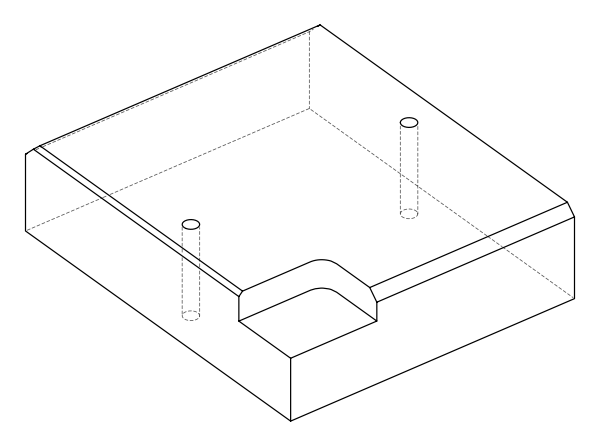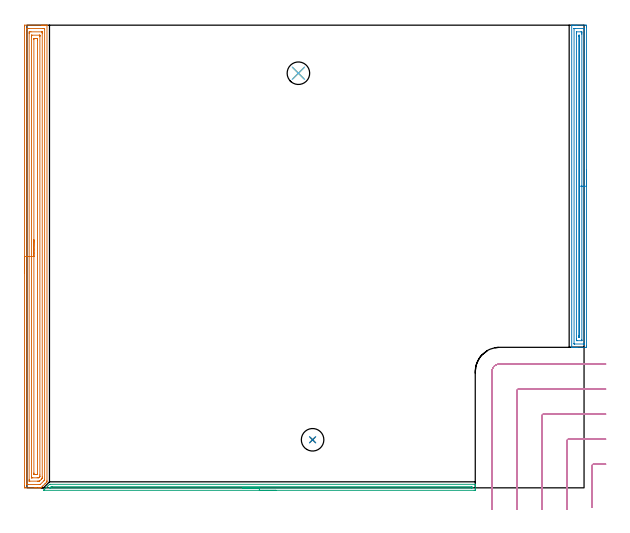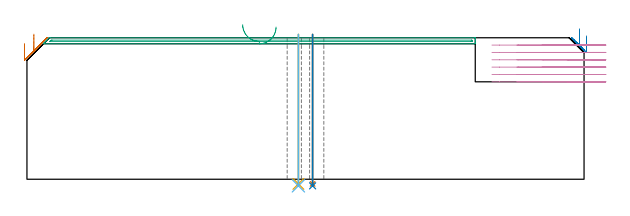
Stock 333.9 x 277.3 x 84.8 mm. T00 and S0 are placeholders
(PLAN: 8 operations, 5 tool changes, 29.8 min)
(1 AREA_MILL | FG_CHAMFER_SURFACE | UGT0205_001 | 11.35 min | 25271 mm3)
(2 AREA_MILL_1 | FG_CHAMFER_SURFACE_1 | UGT0205_001 | 6.35 min | 7863 mm3)
(3 AREA_MILL_2 | FG_CHAMFER_SURFACE_2 | UGT0205_001 | 4.26 min | 1697 mm3)
(4 MILL_CORNER_NOTCH_RECTANGULAR | CORNER_NOTCH_RECTANGULAR | UGT0201_136 | Follow Part, ap 5, ae 75% | 6.39 min | 143518 mm3)
(5 DRILL_THROUGH_HOLE_FROM_SOLID_MATERIAL | STEP1HOLE | NXT0301_042 | 0.36 min | 3333 mm3)
(6 DRILL_TO_ENLARGE_THROUGH_HOLE | STEP1HOLE | NXT0301_102 | 0.36 min | 8768 mm3)
(7 DRILL_THROUGH_HOLE_FROM_SOLID_MATERIAL_1 | STEP1HOLE_1 | NXT0301_042 | 0.36 min | 3354 mm3)
(8 DRILL_TO_ENLARGE_THROUGH_HOLE_1 | STEP1HOLE_1 | NXT0301_102 | 0.36 min | 8778 mm3)
(TOOL UGT0205_001 | Chamfer Mill 20 x 3 x 45 deg. | D20 FL50 Z2)
(TOOL UGT0201_136 | Carbide End Mill 20.0 | D20 FL30 Z4)
(TOOL NXT0301_042 | Carbide Drill 7.1mm [860.1-0710-057A1-MM 2214] | D7.1 PA140 FL85 Z2)
(TOOL NXT0301_102 | Carbide Drill 13.5mm [860.1-1350-108A1-MM 2214] | D13.5 PA140 FL123 Z2)
(OP 1 AREA_MILL)
G17 G21 G94 G90
T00 M6
G54
G17 G0 G90 X-1.5 Y128.65 S1061 M3
G43 Z94.8 H0
Z81.3
G94 G1 Y128.688 Z80.428 F250.
Y128.802 Z79.563
Y128.991 Z78.712
Y129.253 Z77.88
Y129.587 Z77.074
Y129.99 Z76.3
Y130.458 Z75.564
Y130.99 Z74.872
Y131.579 Z74.229
Y132.222 Z73.64
Y132.914 Z73.108
Y133.65 Z72.64
Y134.424 Z72.237
Y135.23 Z71.903
Y136.062 Z71.641
Y136.914 Z71.452
Y137.778 Z71.338
Y138.65 Z71.3
Y276.681
X-1.496 Y277.038 Z71.302
X-1.492 Y277.29 Z71.306
X-1.236 Y277.3 Z71.562
X8.8 Z81.595
X9.346 Z82.143
X9.688 Z82.484
X10.233 Z83.03
X10.575 Z83.37
X11.259 Z84.059
X11.586 Z84.386
X11.966 Y277.293 Z84.757
X11.997 Y277.29 Z84.788
X12. Y277.128 Z84.8
Y4.192
Y3.594 Z84.784
X11.912 Y3.512 Z84.711
X11.907 Y3.506 Z84.706
X10.806 Y2.406 Z83.605
X9.466 Y1.066 Z82.265
X8.8 Y0.4 Z81.6
X8.569 Y0.172 Z81.369
X8.398 Y0.01 Z81.197
X8.356 Y0.008 Z81.156
X8.014 Y0. Z80.814
X7.709 Z80.509
X7.025 Z79.82
X5.796 Z78.592
X5.25 Z78.044
X4.635 Z77.431
X-0.963 Y0.001 Z71.834
X-1.193 Y0.003 Z71.605
X-1.492 Y0.008 Z71.306
X-1.494 Y0.084 Z71.303
X-1.499 Y0.619 Z71.301
X-1.5 Y1.159 Z71.3
Y138.65
X-0.086 Z72.714
Y274.905
X-0.075 Y275.29 Z72.725
X0.411 Y275.298 Z73.211
X0.812 Y275.3 Z73.612
X1.297 Z74.097
X9.688 Z82.488
X10.174 Y275.298 Z82.974
X10.575 Y275.29 Z83.375
X10.585 Y274.894 Z83.385
X10.586 Y274.884 Z83.386
Y5.076
X10.575 Y4.637 Z83.375
X10.358 Y4.412 Z83.158
X10.143 Y4.192 Z82.943
X8.059 Y2.11 Z80.859
X7.999 Y2.054 Z80.799
X7.959 Y2.021 Z80.759
X7.913 Y2.01 Z80.713
X7.427 Y2.001 Z80.227
X0.812 Y2. Z73.612
X0.326 Y2.002 Z73.126
X-0.075 Y2.01 Z72.725
X-0.086 Y2.406 Z72.714
Y2.416
Y138.65
X1.328 Z74.128
X1.329 Y272.214 Z74.129
X1.33 Y272.587 Z74.13
X1.333 Y273.108 Z74.133
X1.335 Y273.285 Z74.135
X1.513 Y273.295 Z74.313
X1.7 Y273.298 Z74.5
X2.396 Y273.3 Z75.196
X8.8 Y273.299 Z81.6
X8.991 Y273.297 Z81.791
X9.119 Y273.293 Z81.919
X9.16 Y273.29 Z81.96
X9.165 Y273.275 Z81.965
X9.167 Y273.232 Z81.967
X9.17 Y273.108 Z81.97
X9.171 Y272.734 Z81.971
X9.172 Y272.214 Z81.972
X9.171 Y6.499 Z81.971
X9.17 Y5.979 Z81.97
X9.167 Y5.793 Z81.967
X9.165 Y5.701 Z81.965
X9.156 Y5.667 Z81.956
X9.134 Y5.643 Z81.934
X8.8 Y5.3 Z81.6
X8.694 Y5.193 Z81.494
X7.692 Y4.192 Z80.492
X7.556 Y4.064 Z80.356
X7.508 Y4.019 Z80.308
X7.407 Y4.01 Z80.207
X7.214 Y4.002 Z80.014
X7.025 Y4.001 Z79.825
X6.329 Y4. Z79.129
X1.7 Y4.001 Z74.5
X1.509 Y4.003 Z74.309
X1.381 Y4.007 Z74.181
X1.34 Y4.01 Z74.14
X1.335 Y4.025 Z74.135
X1.333 Y4.068 Z74.133
X1.33 Y4.192 Z74.13
X1.329 Y4.566 Z74.129
X1.328 Y5.086 Z74.128
Y138.65
X2.743 Z75.543
Y270.427
X2.745 Y271.162 Z75.545
X2.748 Y271.268 Z75.548
X2.75 Y271.29 Z75.55
X2.771 Y271.293 Z75.571
X2.825 Y271.296 Z75.625
X3.041 Y271.299 Z75.841
X7.465 Z80.265
X7.675 Y271.297 Z80.475
X7.727 Y271.293 Z80.527
X7.748 Y271.29 Z80.548
X7.75 Y271.276 Z80.55
X7.753 Y271.205 Z80.553
X7.757 Y270.584 Z80.557
Y270.427
Y7.766
X7.753 Y7.033 Z80.553
X7.75 Y6.873 Z80.55
X7.737 Y6.697 Z80.537
X7.62 Y6.578 Z80.42
X7.467 Y6.428 Z80.267
X7.025 Y6.01 Z79.825
X6.999 Y6.005 Z79.799
X6.138 Y6. Z78.938
X3.475 Z76.275
X3.035 Y6.001 Z75.835
X2.825 Y6.003 Z75.625
X2.773 Y6.007 Z75.573
X2.752 Y6.01 Z75.552
X2.75 Y6.024 Z75.55
X2.747 Y6.095 Z75.547
X2.743 Y6.716 Z75.543
Y6.873
Y138.65
X4.157 Z76.957
Y268.847
X4.158 Y269.054 Z76.958
X4.161 Y269.192 Z76.961
X4.165 Y269.29 Z76.965
X4.199 Y269.294 Z76.999
X4.362 Y269.298 Z77.162
X4.595 Y269.3 Z77.395
X5.25 Z78.05
X6.231 Z79.031
X6.289 Y269.299 Z79.089
X6.32 Y269.295 Z79.12
X6.332 Y269.291 Z79.132
X6.336 Y269.26 Z79.136
X6.342 Y268.847 Z79.142
X6.343 Y268.641 Z79.143
Y268.434
Y8.453
X6.342 Y8.246 Z79.142
X6.339 Y8.108 Z79.139
X6.335 Y8.01 Z79.135
X6.301 Y8.006 Z79.101
X6.138 Y8.002 Z78.938
X5.905 Y8. Z78.705
X5.25 Z78.05
X4.269 Z77.069
X4.211 Y8.001 Z77.011
X4.18 Y8.005 Z76.98
X4.168 Y8.009 Z76.968
X4.164 Y8.04 Z76.964
X4.158 Y8.453 Z76.958
X4.157 Y8.659 Z76.957
Y8.866
Y138.65
Y139.522 Z76.995
Y140.386 Z77.109
Y141.238 Z77.298
Y142.07 Z77.56
Y142.876 Z77.894
Y143.65 Z78.297
Y144.386 Z78.765
Y145.078 Z79.296
Y145.721 Z79.886
Y146.31 Z80.529
Y146.842 Z81.221
Y147.31 Z81.957
Y147.713 Z82.731
Y148.047 Z83.537
Y148.309 Z84.369
Y148.498 Z85.22
Y148.612 Z86.085
Y148.65 Z86.957
G0 Z94.8
M5
M2
(OP 2 AREA_MILL_1)
G17 G21 G94 G90
T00 M6
G54
G17 G0 G90 X335.4 Y190.75 S1061 M3
G43 Z94.8 H0
Z85.9
G94 G1 Y190.712 Z85.028 F250.
Y190.598 Z84.164
Y190.409 Z83.312
Y190.147 Z82.48
Y189.813 Z81.674
Y189.41 Z80.9
Y188.942 Z80.164
Y188.41 Z79.472
Y187.821 Z78.829
Y187.178 Z78.24
Y186.486 Z77.709
Y185.75 Z77.24
Y184.976 Z76.837
Y184.17 Z76.503
Y183.338 Z76.241
Y182.487 Z76.052
Y181.622 Z75.938
Y180.75 Z75.9
Y85.218
X335.399 Y84.806 Z75.901
X335.395 Y84.331 Z75.903
X335.392 Y84.209 Z75.906
X334.924 Y84.2 Z76.373
X329.625 Y84.201 Z81.669
X329.056 Z82.241
X328.742 Z82.554
X328.172 Z83.124
X327.859 Y84.202 Z83.436
X327.255 Z84.044
X327.233 Z84.067
X326.976 Y84.203 Z84.324
X326.832 Y84.204 Z84.468
X326.556 Y84.216 Z84.737
X326.51 Y84.232 Z84.783
X326.503 Y84.237 Z84.789
X326.5 Y84.36 Z84.8
Y277.14
X326.503 Y277.291 Z84.788
X326.512 Y277.293 Z84.779
X326.841 Y277.3 Z84.459
X327.226 Z84.073
X327.859 Z83.436
X329.058 Z82.239
X329.625 Z81.669
X334.641 Z76.656
X334.924 Y277.297 Z76.373
X335.391 Y277.291 Z75.906
X335.395 Y277.169 Z75.903
X335.399 Y276.694 Z75.901
X335.4 Y276.213 Z75.9
Y180.75
X333.986 Z77.314
X333.985 Y86.382 Z77.315
X333.984 Y86.278 Z77.316
X333.98 Y86.227 Z77.32
X333.978 Y86.21 Z77.322
X333.931 Y86.208 Z77.369
X333.544 Y86.201 Z77.756
X328.243 Y86.202 Z83.057
X328.025 Y86.207 Z83.275
X327.922 Y86.211 Z83.378
X327.915 Y86.534 Z83.385
Y86.591
Y275.118
X327.916 Y275.222 Z83.384
X327.92 Y275.273 Z83.38
X327.922 Y275.29 Z83.378
X327.968 Y275.292 Z83.332
X328.356 Y275.299 Z82.944
X333.655 Z77.645
X333.875 Y275.294 Z77.425
X333.979 Y275.289 Z77.321
X333.985 Y274.966 Z77.315
Y274.909
X333.986 Y180.75 Z77.314
X332.572 Z78.728
X332.571 Y88.969 Z78.729
X332.569 Y88.376 Z78.731
X332.566 Y88.228 Z78.734
X332.565 Y88.216 Z78.735
X332.551 Y88.21 Z78.749
X332.506 Y88.205 Z78.794
X332.448 Y88.201 Z78.852
X329.798 Z81.502
X329.625 Y88.203 Z81.675
X329.452 Y88.207 Z81.848
X329.343 Y88.211 Z81.957
X329.335 Y88.277 Z81.965
X329.333 Y88.376 Z81.967
X329.33 Y88.675 Z81.97
X329.329 Y89.269 Z81.971
X329.328 Y89.569 Z81.972
X329.329 Y272.531 Z81.971
X329.331 Y273.124 Z81.969
X329.334 Y273.273 Z81.966
X329.335 Y273.285 Z81.965
X329.348 Y273.29 Z81.952
X329.393 Y273.296 Z81.907
X329.452 Y273.299 Z81.848
X332.101 Y273.3 Z79.199
X332.275 Y273.298 Z79.025
X332.449 Y273.294 Z78.851
X332.559 Y273.29 Z78.741
X332.564 Y273.223 Z78.736
X332.567 Y273.124 Z78.733
X332.57 Y272.825 Z78.73
X332.571 Y272.231 Z78.729
Y271.931
X332.572 Y180.75 Z78.728
X331.157 Z80.143
Y91.054
X331.155 Y90.635 Z80.145
X331.151 Y90.404 Z80.149
X331.144 Y90.211 Z80.156
X330.95 Y90.21 Z80.35
X330.756 Y90.211 Z80.544
X330.75 Y90.398 Z80.55
X330.744 Y90.815 Z80.556
X330.743 Y91.054 Z80.557
Y91.29
Y270.446
X330.745 Y270.683 Z80.555
X330.75 Y271.095 Z80.55
X330.755 Y271.29 Z80.545
X330.95 Y271.291 Z80.35
X331.145 Y271.29 Z80.155
X331.15 Y271.102 Z80.15
X331.156 Y270.685 Z80.144
X331.157 Y270.446 Z80.143
Y270.027
Y180.75
Y179.878 Z80.181
Y179.014 Z80.295
Y178.162 Z80.483
Y177.33 Z80.746
Y176.524 Z81.08
Y175.75 Z81.482
Y175.014 Z81.951
Y174.322 Z82.482
Y173.679 Z83.072
Y173.09 Z83.715
Y172.558 Z84.407
Y172.09 Z85.143
Y171.687 Z85.917
Y171.353 Z86.723
Y171.091 Z87.555
Y170.902 Z88.406
Y170.788 Z89.271
Y170.75 Z90.143
G0 Z94.8
M5
M2
(OP 3 AREA_MILL_2)
G17 G21 G94 G90
T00 M6
G54
G17 G0 G90 X149.3 Y-1.5 S1061 M3
G43 Z94.8 H0
Z91.2
G94 G1 X149.262 Z90.328 F250.
X149.148 Z89.464
X148.959 Z88.612
X148.697 Z87.78
X148.363 Z86.974
X147.96 Z86.2
X147.491 Z85.464
X146.96 Z84.772
X146.371 Z84.129
X145.728 Z83.54
X145.036 Z83.008
X144.3 Z82.54
X143.526 Z82.137
X142.72 Z81.803
X141.888 Z81.541
X141.036 Z81.352
X140.171 Z81.238
X139.3 Z81.2
X10.066
X9.915 Y-1.497 Z81.202
X9.941 Y-1.466 Z81.233
X10.083 Y-1.317 Z81.382
X10.667 Y-0.73 Z81.966
X11.02 Y-0.38 Z82.32
X11.551 Y0.153 Z82.849
X12.141 Y0.742 Z83.441
X12.319 Y0.92 Z83.617
X12.434 Y1.036 Z83.733
X13.468 Y2.068 Z84.768
X13.504 Y2.097 Z84.786
X14.107 Y2.1 Z84.8
X268.517
X268.691 Y2.097 Z84.788
X268.693 Y2.087 Z84.778
X268.7 Y1.71 Z84.41
Y1.466 Z84.165
Y0.742 Z83.437
Y-0.504 Z82.193
X268.696 Y-1.025 Z81.67
X268.691 Y-1.491 Z81.205
X268.545 Y-1.494 Z81.202
X268.07 Y-1.5 Z81.2
X139.3
Y-0.086 Z82.614
X14.05 Y-0.085 Z82.615
X13.801 Y-0.08 Z82.62
X13.781 Y-0.079 Z82.621
X13.782 Y-0.076 Z82.624
X13.793 Y-0.059 Z82.641
X13.807 Y-0.043 Z82.657
X13.906 Y0.057 Z82.757
X14.008 Y0.158 Z82.858
X14.107 Y0.256 Z82.956
X14.357 Y0.495 Z83.195
X14.569 Y0.679 Z83.379
X15.058 Y0.686 Z83.386
X266.339 Y0.685 Z83.385
X266.67 Y0.679 Z83.379
X266.69 Y0.571 Z83.271
X266.698 Y0.33 Z83.03
X266.7 Y0.093 Z82.793
X266.699 Y0.024 Z82.724
X266.696 Y-0.031 Z82.669
X266.691 Y-0.066 Z82.634
X266.688 Y-0.079 Z82.621
X266.225 Y-0.086 Z82.614
X139.3
X138.428 Z82.652
X137.563 Z82.766
X136.712 Z82.955
X135.88 Z83.217
X135.074 Z83.551
X134.3 Z83.954
X133.564 Z84.423
X132.872 Z84.954
X132.229 Z85.543
X131.639 Z86.186
X131.108 Z86.878
X130.64 Z87.614
X130.237 Z88.388
X129.903 Z89.194
X129.641 Z90.026
X129.452 Z90.878
X129.338 Z91.743
X129.3 Z92.614
G0 Z94.8
M5
M2
(OP 4 MILL_CORNER_NOTCH_RECTANGULAR)
G17 G21 G94 G90
T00 M6
G54
G17 G0 G90 X346.9 Y14.2 S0 M3
G43 Z94.8 H0
Z80.4
G94 G1 X343.9 F250.
X339.695 F500.
G3 X338.7 Y13.205 R1.
G1 Y-8.773
Y-11.773 F250.
G0 Z94.8
X346.9 Y29.2
Z80.4
G1 X343.9
X324.695 F500.
G3 X323.7 Y28.205 R1.
G1 Y-10.
Y-13. F250.
G0 Z94.8
X346.9 Y44.2
Z80.4
G1 X343.9
X309.695 F500.
G3 X308.7 Y43.205 R1.
G1 Y-10.
Y-13. F250.
G0 Z94.8
X346.9 Y59.2
Z80.4
G1 X343.9
X294.696 F500.
G3 X293.7 Y58.204 R1.
G1 Y-10.
Y-13. F250.
G0 Z94.8
X346.9 Y74.2
Z80.4
G1 X343.9
X283.2 F500.
G3 X278.7 Y69.7 R4.5
G1 Y-10.
Y-13. F250.
G0 Z94.8
X346.9 Y14.2
Z76.
G1 X343.9
X339.695 F500.
G3 X338.7 Y13.205 R1.
G1 Y-8.773
Y-11.773 F250.
G0 Z94.8
X346.9 Y29.2
Z76.
G1 X343.9
X324.695 F500.
G3 X323.7 Y28.205 R1.
G1 Y-10.
Y-13. F250.
G0 Z94.8
X346.9 Y44.2
Z76.
G1 X343.9
X309.695 F500.
G3 X308.7 Y43.205 R1.
G1 Y-10.
Y-13. F250.
G0 Z94.8
X346.9 Y59.2
Z76.
G1 X343.9
X294.696 F500.
G3 X293.7 Y58.204 R1.
G1 Y-10.
Y-13. F250.
G0 Z94.8
X346.9 Y74.2
Z76.
G1 X343.9
X283.2 F500.
G3 X278.7 Y69.7 R4.5
G1 Y-10.
Y-13. F250.
G0 Z94.8
X346.9 Y14.2
Z71.6
G1 X343.9
X339.695 F500.
G3 X338.7 Y13.205 R1.
G1 Y-8.773
Y-11.773 F250.
G0 Z94.8
X346.9 Y29.2
Z71.6
G1 X343.9
X324.695 F500.
G3 X323.7 Y28.205 R1.
G1 Y-10.
Y-13. F250.
G0 Z94.8
X346.9 Y44.2
Z71.6
G1 X343.9
X309.695 F500.
G3 X308.7 Y43.205 R1.
G1 Y-10.
Y-13. F250.
G0 Z94.8
X346.9 Y59.2
Z71.6
G1 X343.9
X294.696 F500.
G3 X293.7 Y58.204 R1.
G1 Y-10.
Y-13. F250.
G0 Z94.8
X346.9 Y74.2
Z71.6
G1 X343.9
X283.2 F500.
G3 X278.7 Y69.7 R4.5
G1 Y-10.
Y-13. F250.
G0 Z94.8
X346.9 Y14.2
Z67.2
G1 X343.9
X339.695 F500.
G3 X338.7 Y13.205 R1.
G1 Y-8.773
Y-11.773 F250.
G0 Z94.8
X346.9 Y29.2
Z67.2
G1 X343.9
X324.695 F500.
G3 X323.7 Y28.205 R1.
G1 Y-10.
Y-13. F250.
G0 Z94.8
X346.9 Y44.2
Z67.2
G1 X343.9
X309.695 F500.
G3 X308.7 Y43.205 R1.
G1 Y-10.
Y-13. F250.
G0 Z94.8
X346.9 Y59.2
Z67.2
G1 X343.9
X294.696 F500.
G3 X293.7 Y58.204 R1.
G1 Y-10.
Y-13. F250.
G0 Z94.8
X346.9 Y74.2
Z67.2
G1 X343.9
X283.2 F500.
G3 X278.7 Y69.7 R4.5
G1 Y-10.
Y-13. F250.
G0 Z94.8
X346.9 Y14.2
Z62.8
G1 X343.9
X339.695 F500.
G3 X338.7 Y13.205 R1.
G1 Y-8.773
Y-11.773 F250.
G0 Z94.8
X346.9 Y29.2
Z62.8
G1 X343.9
X324.695 F500.
G3 X323.7 Y28.205 R1.
G1 Y-10.
Y-13. F250.
G0 Z94.8
X346.9 Y44.2
Z62.8
G1 X343.9
X309.695 F500.
G3 X308.7 Y43.205 R1.
G1 Y-10.
Y-13. F250.
G0 Z94.8
X346.9 Y59.2
Z62.8
G1 X343.9
X294.696 F500.
G3 X293.7 Y58.204 R1.
G1 Y-10.
Y-13. F250.
G0 Z94.8
X346.9 Y74.2
Z62.8
G1 X343.9
X283.2 F500.
G3 X278.7 Y69.7 R4.5
G1 Y-10.
Y-13. F250.
G0 Z94.8
X346.9 Y14.2
Z58.4
G1 X343.9
X339.695 F500.
G3 X338.7 Y13.205 R1.
G1 Y-8.773
Y-11.773 F250.
G0 Z94.8
X346.9 Y29.2
Z58.4
G1 X343.9
X324.695 F500.
G3 X323.7 Y28.205 R1.
G1 Y-10.
Y-13. F250.
G0 Z94.8
X346.9 Y44.2
Z58.4
G1 X343.9
X309.695 F500.
G3 X308.7 Y43.205 R1.
G1 Y-10.
Y-13. F250.
G0 Z94.8
X346.9 Y59.2
Z58.4
G1 X343.9
X294.696 F500.
G3 X293.7 Y58.204 R1.
G1 Y-10.
Y-13. F250.
G0 Z94.8
X346.9 Y74.2
Z58.4
G1 X343.9
X283.2 F500.
G3 X278.7 Y69.7 R4.5
G1 Y-10.
Y-13. F250.
G0 Z94.8
M5
M2
(OP 5 DRILL_THROUGH_HOLE_FROM_SOLID_MATERIAL)
G17 G21 G94 G90
T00 M6
G54
G17 G0 G90 X162.7 Y248.5 S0 M3
G43 Z94.8 H1
G94 G81 G98 Z-2.792 F250. R86.8
G80
M5
M2
(OP 6 DRILL_TO_ENLARGE_THROUGH_HOLE)
G17 G21 G94 G90
T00 M6
G54
G17 G0 G90 X162.7 Y248.5 S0 M3
G43 Z94.8 H1
G94 G73 G98 Z-3.957 F250. Q12.68 R86.8
G80
M5
M2
(OP 7 DRILL_THROUGH_HOLE_FROM_SOLID_MATERIAL_1)
G17 G21 G94 G90
T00 M6
G54
G17 G0 G90 X171.2 Y28.8 S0 M3
G43 Z94.8 H1
G94 G81 G98 Z-2.792 F250. R86.8
G80
M5
M2
(OP 8 DRILL_TO_ENLARGE_THROUGH_HOLE_1)
G17 G21 G94 G90
T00 M6
G54
G17 G0 G90 X171.2 Y28.8 S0 M3
G43 Z94.8 H1
G94 G73 G98 Z-3.957 F250. Q12.68 R86.8
G80
M5
M2
